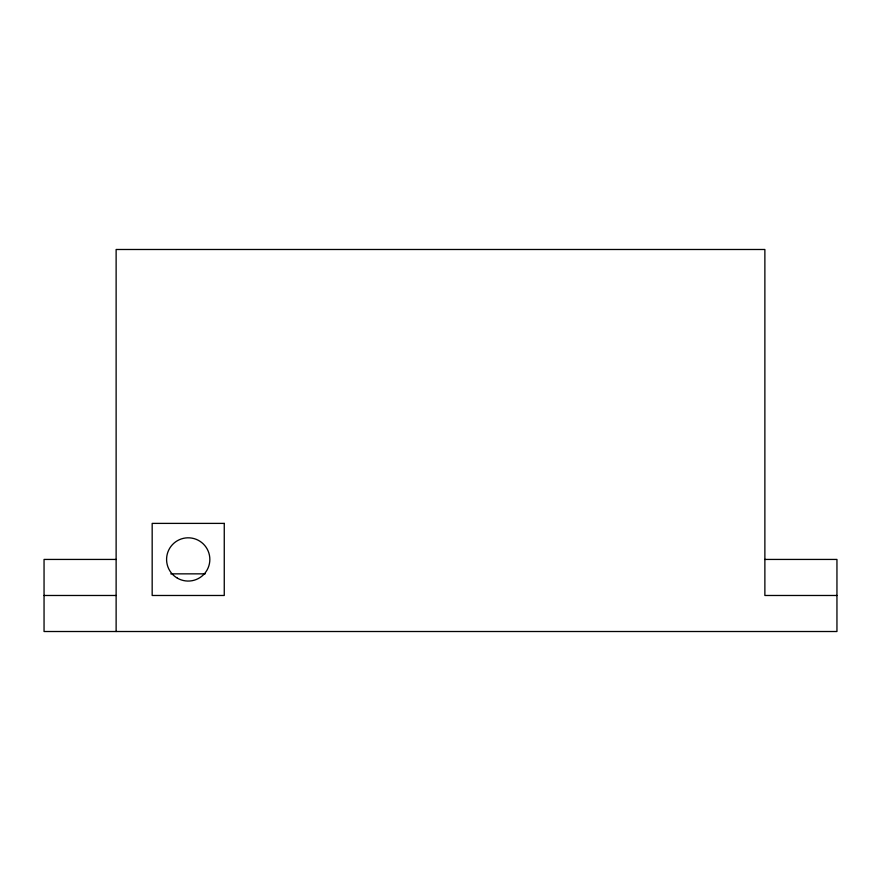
<?xml version="1.0" encoding="UTF-8"?>
<svg xmlns="http://www.w3.org/2000/svg" width="881" height="881" viewBox="0 0 881 881"><rect width="100%" height="100%" fill="white"/><g stroke="black" fill="none" stroke-linecap="round" stroke-linejoin="round"><path stroke-width="1.32" d="M116.127 559.435L44.05 559.435L44.05 631.512L836.95 631.512L836.95 559.435L764.873 559.435M170.782 573.85L205.185 573.85M44.05 595.479L116.127 595.479M836.95 595.479L764.873 595.479L764.873 249.488L116.127 249.488L116.127 631.512M224.259 523.391L152.171 523.391L152.171 595.479L224.259 595.479L224.259 523.391M177.4 578.167A21.629 21.629 0 0 0 209.843 559.435A21.629 21.629 0 0 0 177.4 540.703A21.629 21.629 0 0 0 177.4 578.167"/></g></svg>
